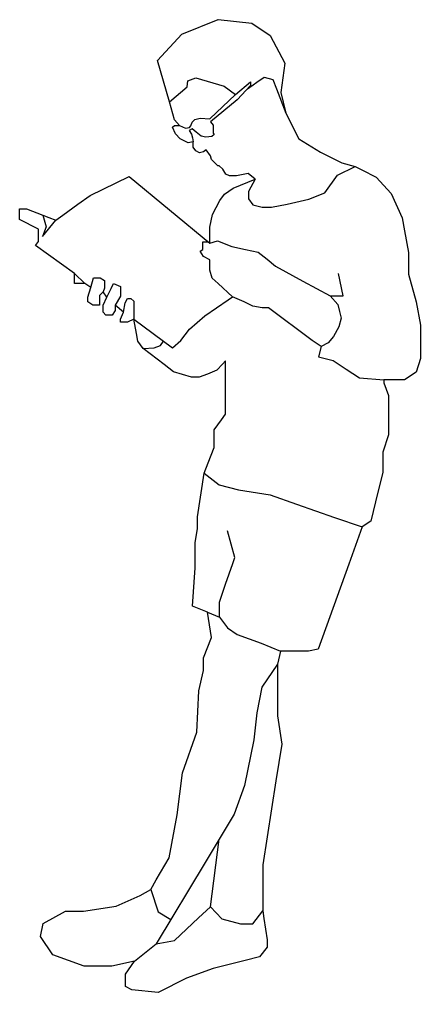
# Model space of a CAD drawing. Header units: feet. Extents: x 89 to 238, y -57 to 31.
# Drawn here: x 126.2 to 128.71, y -57.37 to -51.29 of the extents above; entities that cross this region are included whole.
import ezdxf

# ---------------------------------------------------------------- set-up
doc = ezdxf.new("R2010")
doc.units = ezdxf.units.FT
doc.header["$MEASUREMENT"] = 0
doc.layers.add('inner', color=1, linetype='Continuous')
doc.layers.add('outer', color=3, linetype='Continuous')

msp = doc.modelspace()

# ---------------------------------------------------------------- linework, layer by layer
at = {"layer": 'inner'}
for points in [[(127.2473, -51.7081), (127.2523, -51.6711)], [(127.2523, -51.6711), (127.3012, -51.6519)], [(127.3012, -51.6519), (127.4797, -51.7051)], [(127.5486, -51.7568), (127.6435, -51.6766)], [(127.6435, -51.6766), (127.6435, -51.699)], [(127.6597, -51.6955), (127.6831, -51.6793)], [(127.6831, -51.6793), (127.7293, -51.6472)], [(127.7293, -51.6472), (127.7825, -51.6622)], [(127.7825, -51.6622), (127.8062, -51.7201)], [(127.1366, -51.8029), (127.2473, -51.7081)], [(127.4797, -51.7051), (127.5486, -51.7568)], [(127.6435, -51.699), (127.5607, -51.7887)], [(127.6237, -51.7205), (127.6597, -51.6955)], [(127.8062, -51.7201), (127.8629, -51.8723)], [(127.3892, -51.9081), (127.5486, -51.7568)], [(127.5607, -51.7887), (127.3934, -51.9274)], [(127.2786, -51.9281), (127.2946, -51.9115)], [(127.2946, -51.9115), (127.3292, -51.904)], [(127.3292, -51.904), (127.3892, -51.9081)], [(127.2006, -51.9508), (127.2366, -51.9668)], [(127.2366, -51.9668), (127.2617, -51.9627)], [(127.2785, -51.9707), (127.261, -51.9807)], [(127.261, -51.9807), (127.2745, -52.0043)], [(127.2617, -51.9627), (127.2715, -51.9525)], [(127.2715, -51.9525), (127.2786, -51.9281)], [(127.3037, -51.9908), (127.2785, -51.9707)], [(127.3934, -51.9274), (127.4106, -51.9485)], [(127.4106, -51.9485), (127.4106, -51.9807)], [(127.4106, -51.9807), (127.4106, -51.9976)], [(127.2745, -52.0043), (127.2814, -52.0264)], [(127.2814, -52.0264), (127.2844, -52.0518)], [(127.3356, -52.0163), (127.3037, -51.9908)], [(127.3638, -52.0224), (127.3356, -52.0163)], [(127.4009, -52.0181), (127.3638, -52.0224)], [(127.4171, -52.0071), (127.4009, -52.0181)], [(127.4106, -51.9976), (127.4171, -52.0071)], [(128.1876, -52.2606), (128.2963, -52.2052)], [(127.6728, -52.2843), (127.6299, -52.3613)], [(128.1074, -52.3705), (128.1876, -52.2606)], [(127.6299, -52.3613), (127.6299, -52.409)], [(127.6299, -52.409), (127.6586, -52.4458)], [(127.8732, -52.4424), (128.0073, -52.4107)], [(128.0073, -52.4107), (128.1074, -52.3705)], [(127.6586, -52.4458), (127.7167, -52.4596)], [(127.7167, -52.4596), (127.7754, -52.4596)], [(127.7754, -52.4596), (127.8732, -52.4424)], [(126.3467, -52.5107), (126.3668, -52.5828)], [(126.3447, -52.643), (126.4276, -52.5409)], [(126.3668, -52.5828), (126.3447, -52.643)], [(127.3463, -52.6771), (127.38, -52.6771)], [(127.3463, -52.7244), (127.3463, -52.6771)], [(127.3901, -52.6854), (127.4363, -52.6714)], [(127.4363, -52.6714), (127.5256, -52.707)], [(127.5256, -52.707), (127.6111, -52.7239)], [(127.329, -52.7353), (127.3463, -52.7244)], [(127.3497, -52.7681), (127.329, -52.7353)], [(127.3901, -52.7888), (127.3497, -52.7681)], [(127.6111, -52.7239), (127.6919, -52.7418)], [(127.6919, -52.7418), (127.7464, -52.7859)], [(127.3901, -52.8545), (127.3901, -52.7888)], [(127.7464, -52.7859), (127.8003, -52.8296)], [(127.8003, -52.8296), (127.9709, -52.922)], [(126.5431, -52.8754), (126.6075, -52.9372)], [(127.4047, -52.904), (127.3901, -52.8545)], [(128.2214, -53.0138), (128.1919, -52.8752)], [(126.6453, -52.9612), (126.6623, -52.9018)], [(126.6623, -52.9018), (126.7052, -52.9018)], [(126.7052, -52.9018), (126.7321, -52.9189)], [(126.7321, -52.9189), (126.7321, -52.9671)], [(126.772, -52.9676), (126.7869, -52.9363)], [(126.7869, -52.9363), (126.8302, -52.9569)], [(126.8302, -52.9569), (126.8302, -52.9819)], [(127.4418, -52.9381), (127.4047, -52.904)], [(127.531, -53.0199), (127.4418, -52.9381)], [(127.9709, -52.922), (128.1403, -53.0138)], [(126.7321, -52.9671), (126.7223, -52.9889)], [(126.7463, -53.0217), (126.772, -52.9676)], [(126.8302, -53.0162), (126.798, -53.0734)], [(126.8302, -52.9819), (126.8302, -53.0162)], [(127.5039, -53.0388), (127.531, -53.0199)], [(127.6027, -53.0519), (127.531, -53.0199)], [(128.1403, -53.0138), (128.2214, -53.0138)], [(128.1403, -53.0138), (128.1893, -53.0679)], [(126.8498, -53.1163), (126.86, -53.0579)], [(126.86, -53.0579), (126.8748, -53.0319)], [(126.8748, -53.0319), (126.8952, -53.0319)], [(126.8952, -53.0319), (126.9137, -53.0467)], [(126.9137, -53.0467), (126.9137, -53.0958)], [(127.3582, -53.1402), (127.5039, -53.0388)], [(127.6572, -53.0782), (127.6027, -53.0519)], [(127.7154, -53.0894), (127.6572, -53.0782)], [(128.1893, -53.0679), (128.1996, -53.1111)], [(126.9137, -53.0958), (126.9141, -53.1604)], [(127.2624, -53.2228), (127.3582, -53.1402)], [(127.7558, -53.0894), (127.7154, -53.0894)], [(128.0286, -53.2933), (127.7558, -53.0894)], [(128.1996, -53.1111), (128.21, -53.1548)], [(126.9141, -53.1604), (127.1553, -53.3392)], [(128.21, -53.1548), (128.1949, -53.2069)], [(127.2079, -53.2942), (127.2624, -53.2228)], [(128.1949, -53.2069), (128.162, -53.2688)], [(127.0416, -53.3383), (127.0802, -53.325)], [(127.0802, -53.325), (127.1, -53.2983)], [(127.1553, -53.3392), (127.2079, -53.2942)], [(128.085, -53.3308), (128.0286, -53.2933)], [(128.1282, -53.3083), (128.085, -53.3308)], [(128.162, -53.2688), (128.1282, -53.3083)], [(126.9722, -53.3433), (127.0416, -53.3383)], [(128.085, -53.3308), (128.0679, -53.3946)], [(128.0679, -53.3946), (128.1602, -53.4193)], [(128.1602, -53.4193), (128.24, -53.472)], [(128.24, -53.472), (128.3239, -53.5275)], [(128.3239, -53.5275), (128.4768, -53.5395)], [(127.3538, -54.1217), (127.4472, -54.1948)], [(127.4472, -54.1948), (127.5678, -54.2261)], [(127.5678, -54.2261), (127.7667, -54.2574)], [(127.7667, -54.2574), (127.9311, -54.3153)], [(127.9311, -54.3153), (128.1682, -54.3988)], [(128.1682, -54.3988), (128.3416, -54.4584)], [(127.5459, -54.6485), (127.499, -54.4833)], [(127.5325, -54.6872), (127.5459, -54.6485)], [(127.4879, -54.8163), (127.5325, -54.6872)], [(127.4493, -54.9281), (127.4879, -54.8163)], [(127.4493, -55.0216), (127.4493, -54.9281)], [(127.3737, -54.9916), (127.4493, -55.0216)], [(127.4493, -55.0216), (127.4998, -55.0889)], [(127.4998, -55.0889), (127.5596, -55.1307)], [(127.5596, -55.1307), (127.7089, -55.1854)], [(127.7089, -55.1854), (127.8313, -55.2352)], [(127.8122, -55.3155), (127.7146, -55.4593)], [(127.7146, -55.4593), (127.6826, -55.619)], [(127.6826, -55.619), (127.6634, -55.7884)], [(127.6634, -55.7884), (127.6059, -56.0735)], [(127.6059, -56.0735), (127.5419, -56.2525)], [(127.5419, -56.2525), (127.4471, -56.4084)], [(127.0199, -56.7239), (127.0661, -56.8626)], [(127.3935, -56.8313), (127.4644, -56.9073)], [(127.0661, -56.8626), (127.1463, -56.9106)], [(127.4644, -56.9073), (127.5817, -56.9385)], [(127.6588, -56.9385), (127.7194, -56.8568)], [(127.5817, -56.9385), (127.6588, -56.9385)], [(126.9179, -57.1711), (127.0543, -57.0641)]]:
    msp.add_lwpolyline(points, dxfattribs=at)
at = {"layer": 'outer'}
for points in [[(126.3194, -52.5985), (126.2001, -52.5367), (126.2001, -52.4711), (126.245, -52.4711), (126.3467, -52.5107), (126.3825, -52.5241), (126.4276, -52.5409), (126.4716, -52.5094), (126.5655, -52.4421), (126.6412, -52.3878), (126.8853, -52.2692), (127.3901, -52.6854), (127.3901, -52.6539), (127.3901, -52.5858), (127.4065, -52.505), (127.4507, -52.4193), (127.481, -52.3789), (127.534, -52.3424), (127.6728, -52.2843), (127.6283, -52.2497), (127.5548, -52.2645), (127.5124, -52.2645), (127.4882, -52.2542), (127.4714, -52.2236), (127.4468, -52.2029), (127.4399, -52.2029), (127.4003, -52.1627), (127.3934, -52.1385), (127.3668, -52.1021), (127.349, -52.1144), (127.3239, -52.1213), (127.3012, -52.109), (127.2844, -52.0853), (127.2844, -52.0518), (127.2534, -52.0587), (127.2046, -52.0341), (127.1755, -52.0015), (127.1562, -51.9611), (127.1681, -51.9508), (127.2006, -51.9508), (127.168, -51.9143), (127.1366, -51.8029), (127.0631, -51.5431), (127.214, -51.3785), (127.4422, -51.2873), (127.6506, -51.3111), (127.7657, -51.3884), (127.857, -51.561), (127.8331, -51.7434), (127.8629, -51.8723), (127.9455, -52.0329), (128.0805, -52.1162), (128.2129, -52.1824), (128.2963, -52.2052), (128.3387, -52.2274), (128.4274, -52.2737), (128.5214, -52.3755), (128.5899, -52.5277), (128.6048, -52.608), (128.63, -52.743), (128.63, -52.878), (128.679, -53.0526), (128.7053, -53.1981), (128.7053, -53.4059), (128.6782, -53.4911), (128.6043, -53.5395), (128.4768, -53.5395), (128.4768, -53.5574), (128.5061, -53.6364), (128.5061, -53.7663), (128.5061, -53.8823), (128.4696, -53.9901), (128.4696, -54.1161), (128.4245, -54.3023), (128.3952, -54.4233), (128.3416, -54.4584), (128.2573, -54.6915), (128.0659, -55.2212), (128.006, -55.2352), (127.8313, -55.2352), (127.8122, -55.3155), (127.8122, -55.5104), (127.8122, -55.6391), (127.8382, -55.8151), (127.802, -56.0452), (127.7194, -56.5688), (127.7194, -56.8568), (127.7267, -56.9047), (127.7471, -57.0385), (127.7471, -57.0843), (127.6994, -57.1445), (127.6094, -57.1672), (127.4101, -57.2174), (127.2444, -57.2773), (127.0671, -57.3677), (126.9027, -57.3499), (126.8631, -57.3295), (126.8631, -57.2531), (126.9179, -57.1711), (126.7777, -57.203), (126.6043, -57.203), (126.4092, -57.1329), (126.3314, -57.017), (126.348, -56.9354), (126.487, -56.859), (126.5992, -56.859), (126.8044, -56.8271), (126.9549, -56.7608), (127.0199, -56.7239), (127.0531, -56.6627), (127.1348, -56.5257), (127.1858, -56.2568), (127.219, -55.9943), (127.3079, -55.7412), (127.3206, -55.4829), (127.3498, -55.3564), (127.3498, -55.2767), (127.399, -55.1492), (127.3737, -54.9916), (127.2803, -54.9543), (127.2967, -54.7135), (127.2967, -54.6151), (127.2967, -54.5558), (127.3119, -54.4701), (127.3119, -54.3957), (127.3538, -54.1217), (127.3788, -54.057), (127.4153, -53.9624), (127.4153, -53.8525), (127.4621, -53.7883), (127.4878, -53.753), (127.4878, -53.4197), (127.4684, -53.4409), (127.4331, -53.4796), (127.3737, -53.5027), (127.322, -53.5229), (127.2753, -53.5229), (127.1627, -53.4884), (127.1037, -53.4435), (126.9722, -53.3433), (126.9394, -53.2966), (126.9305, -53.2487), (126.9141, -53.1604), (126.875, -53.1793), (126.8308, -53.1793), (126.8308, -53.1592), (126.8498, -53.1163), (126.798, -53.0734), (126.798, -53.1062), (126.7791, -53.1352), (126.74, -53.1352), (126.7223, -53.1163), (126.7223, -53.0722), (126.7463, -53.0217), (126.7223, -52.9889), (126.7009, -53.0129), (126.7009, -53.0734), (126.6592, -53.0734), (126.6277, -53.0507), (126.6277, -53.023), (126.6453, -52.9612), (126.6075, -52.9372), (126.5431, -52.9372), (126.5431, -52.9057), (126.5431, -52.8754), (126.2993, -52.7006), (126.3194, -52.6754)], [(127.3183, -56.9014), (127.3935, -56.8313), (127.4471, -56.4084), (127.3594, -56.5548), (127.0543, -57.0641), (127.1678, -57.0416), (127.243, -56.9715)]]:
    msp.add_lwpolyline(points, close=True, dxfattribs=at)

doc.saveas('drawing.dxf')
